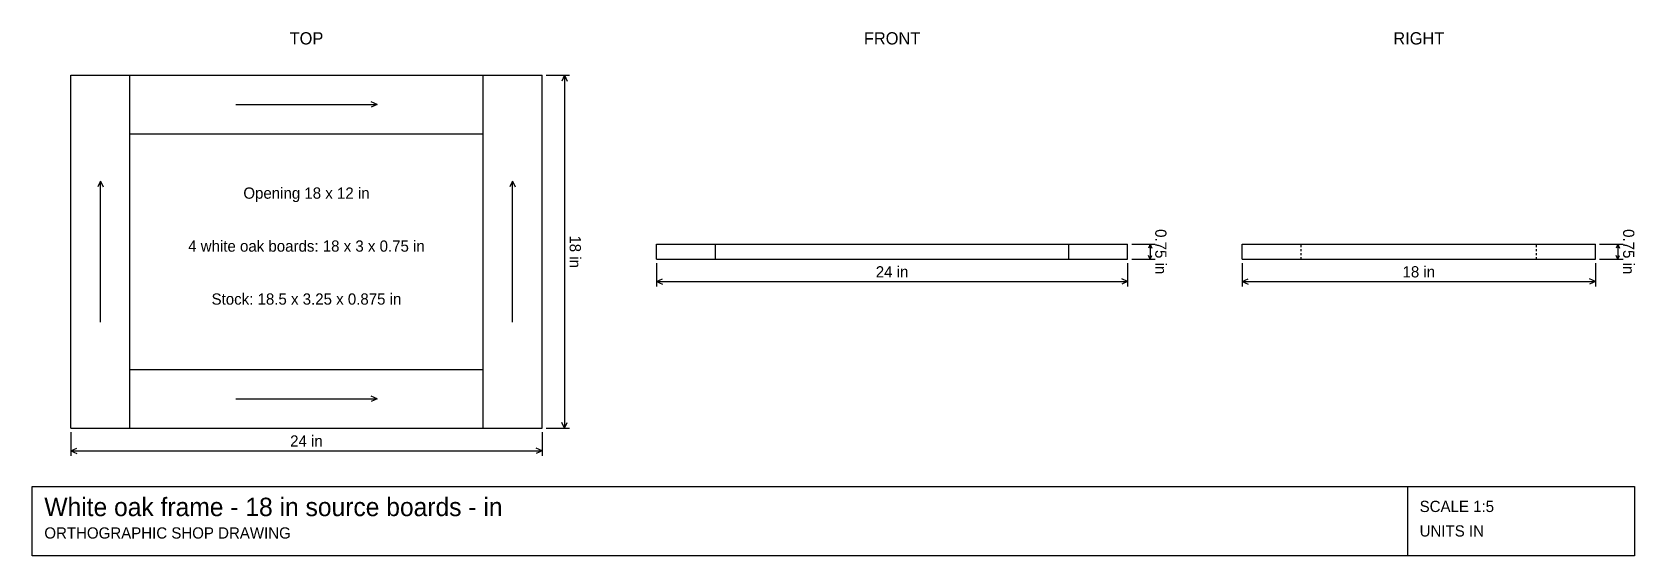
# Model space of a CAD drawing. Header units: inches. Extents: x 1.5 to 83.1, y 1.5 to 28.2.
import ezdxf
from ezdxf.enums import TextEntityAlignment as Align

# ---------------------------------------------------------------- set-up
doc = ezdxf.new("R2010")
doc.units = ezdxf.units.IN
doc.header["$MEASUREMENT"] = 0
doc.linetypes.add('HIDDEN', pattern=[0.125, 0.075, -0.05])
for name, color, linetype in [('ANNOTATION', 7, 'CONTINUOUS'), ('DIMENSION', 3, 'CONTINUOUS'), ('GRAIN', 30, 'CONTINUOUS'), ('HIDDEN', 8, 'HIDDEN'), ('VISIBLE', 7, 'CONTINUOUS')]:
    doc.layers.add(name, color=color, linetype=linetype)

msp = doc.modelspace()

# ---------------------------------------------------------------- linework, layer by layer
at = {"layer": 'ANNOTATION'}
for p, q in [((1.458333, 1.458333), (1.458333, 5)), ((1.458333, 5), (83.083333, 5)), ((71.520833, 5), (71.520833, 1.458333)), ((83.083333, 5), (83.083333, 1.458333)), ((83.083333, 1.458333), (1.458333, 1.458333))]:
    msp.add_line(p, q, dxfattribs=at)
at = {"layer": 'DIMENSION'}
for p, q in [((27.645833, 25.96875), (28.84375, 25.96875)), ((28.583333, 25.96875), (28.448333, 25.66875)), ((28.583333, 25.96875), (28.583333, 7.96875)), ((28.583333, 25.96875), (28.718333, 25.66875)), ((57.479167, 17.34375), (58.677083, 17.34375)), ((58.416667, 17.34375), (58.332292, 17.15625)), ((58.416667, 17.34375), (58.416667, 16.59375)), ((58.416667, 17.34375), (58.501042, 17.15625)), ((81.3125, 17.34375), (82.510417, 17.34375)), ((82.25, 17.34375), (82.165625, 17.15625)), ((82.25, 17.34375), (82.25, 16.59375)), ((82.25, 17.34375), (82.334375, 17.15625)), ((33.270833, 16.385417), (33.270833, 15.1875)), ((57.270833, 16.385417), (57.270833, 15.1875)), ((57.479167, 16.59375), (58.677083, 16.59375)), ((58.416667, 16.59375), (58.332292, 16.78125)), ((58.416667, 16.59375), (58.501042, 16.78125)), ((63.104167, 16.385417), (63.104167, 15.1875)), ((81.104167, 16.385417), (81.104167, 15.1875)), ((81.3125, 16.59375), (82.510417, 16.59375)), ((82.25, 16.59375), (82.165625, 16.78125)), ((82.25, 16.59375), (82.334375, 16.78125)), ((33.270833, 15.447917), (33.570833, 15.582917)), ((57.270833, 15.447917), (56.970833, 15.582917)), ((63.104167, 15.447917), (63.404167, 15.582917)), ((81.104167, 15.447917), (80.804167, 15.582917)), ((33.270833, 15.447917), (57.270833, 15.447917)), ((33.270833, 15.447917), (33.570833, 15.312917)), ((57.270833, 15.447917), (56.970833, 15.312917)), ((63.104167, 15.447917), (81.104167, 15.447917)), ((63.104167, 15.447917), (63.404167, 15.312917)), ((81.104167, 15.447917), (80.804167, 15.312917)), ((28.583333, 7.96875), (28.448333, 8.26875)), ((28.583333, 7.96875), (28.718333, 8.26875)), ((3.4375, 7.760417), (3.4375, 6.5625)), ((27.4375, 7.760417), (27.4375, 6.5625)), ((27.645833, 7.96875), (28.84375, 7.96875)), ((3.4375, 6.822917), (3.7375, 6.957917)), ((3.4375, 6.822917), (27.4375, 6.822917)), ((3.4375, 6.822917), (3.7375, 6.687917)), ((27.4375, 6.822917), (27.1375, 6.957917)), ((27.4375, 6.822917), (27.1375, 6.687917))]:
    msp.add_line(p, q, dxfattribs=at)
at = {"layer": 'GRAIN'}
for p, q in [((19.0375, 24.46875), (18.7375, 24.60375)), ((11.8375, 24.46875), (19.0375, 24.46875)), ((19.0375, 24.46875), (18.7375, 24.33375)), ((4.9375, 20.56875), (4.8025, 20.26875)), ((4.9375, 13.36875), (4.9375, 20.56875)), ((4.9375, 20.56875), (5.0725, 20.26875)), ((25.9375, 20.56875), (25.8025, 20.26875)), ((25.9375, 13.36875), (25.9375, 20.56875)), ((25.9375, 20.56875), (26.0725, 20.26875)), ((11.8375, 9.46875), (19.0375, 9.46875)), ((19.0375, 9.46875), (18.7375, 9.60375)), ((19.0375, 9.46875), (18.7375, 9.33375))]:
    msp.add_line(p, q, dxfattribs=at)
at = {"layer": 'HIDDEN'}
for p, q in [((66.104167, 16.59375), (66.104167, 17.34375)), ((78.104167, 16.59375), (78.104167, 17.34375))]:
    msp.add_line(p, q, dxfattribs=at)
at = {"layer": 'VISIBLE'}
for p, q in [((3.4375, 7.96875), (3.4375, 25.96875)), ((3.4375, 25.96875), (6.4375, 25.96875)), ((6.4375, 22.96875), (6.4375, 25.96875)), ((6.4375, 25.96875), (24.4375, 25.96875)), ((24.4375, 22.96875), (24.4375, 25.96875)), ((24.4375, 25.96875), (27.4375, 25.96875)), ((27.4375, 7.96875), (27.4375, 25.96875)), ((6.4375, 10.96875), (6.4375, 22.96875)), ((6.4375, 22.96875), (24.4375, 22.96875)), ((24.4375, 10.96875), (24.4375, 22.96875)), ((33.270833, 16.59375), (33.270833, 17.34375)), ((33.270833, 17.34375), (36.270833, 17.34375)), ((36.270833, 16.59375), (36.270833, 17.34375)), ((36.270833, 17.34375), (54.270833, 17.34375)), ((54.270833, 16.59375), (54.270833, 17.34375)), ((54.270833, 17.34375), (57.270833, 17.34375)), ((57.270833, 16.59375), (57.270833, 17.34375)), ((63.104167, 16.59375), (63.104167, 17.34375)), ((63.104167, 17.34375), (66.104167, 17.34375)), ((66.104167, 17.34375), (78.104167, 17.34375)), ((78.104167, 17.34375), (81.104167, 17.34375)), ((81.104167, 16.59375), (81.104167, 17.34375)), ((33.270833, 16.59375), (36.270833, 16.59375)), ((36.270833, 16.59375), (54.270833, 16.59375)), ((54.270833, 16.59375), (57.270833, 16.59375)), ((63.104167, 16.59375), (66.104167, 16.59375)), ((66.104167, 16.59375), (78.104167, 16.59375)), ((78.104167, 16.59375), (81.104167, 16.59375)), ((6.4375, 7.96875), (6.4375, 10.96875)), ((6.4375, 10.96875), (24.4375, 10.96875)), ((24.4375, 7.96875), (24.4375, 10.96875)), ((3.4375, 7.96875), (6.4375, 7.96875)), ((6.4375, 7.96875), (24.4375, 7.96875)), ((24.4375, 7.96875), (27.4375, 7.96875))]:
    msp.add_line(p, q, dxfattribs=at)

# ---------------------------------------------------------------- texts
at = {"layer": 'ANNOTATION'}
for s, p in [('TOP', (15.4375, 27.53125)), ('FRONT', (45.270833, 27.53125)), ('RIGHT', (72.104167, 27.53125))]:
    msp.add_text(s, height=0.625, dxfattribs=at).set_placement(p, align=Align.CENTER)
for s, height, p in [('White oak frame - 18 in source boards - in', 0.9375, (2.083333, 3.489583)), ('SCALE 1:5', 0.572917, (72.145833, 3.697917)), ('ORTHOGRAPHIC SHOP DRAWING', 0.572917, (2.083333, 2.34375)), ('UNITS IN', 0.572917, (72.145833, 2.447917))]:
    msp.add_text(s, height=height, dxfattribs=at).set_placement(p)
at = {"layer": 'DIMENSION'}
for s, p in [('Opening 18 x 12 in', (15.4375, 19.66875)), ('4 white oak boards: 18 x 3 x 0.75 in', (15.4375, 16.96875)), ('24 in', (45.270833, 15.65625)), ('18 in', (72.104167, 15.65625)), ('Stock: 18.5 x 3.25 x 0.875 in', (15.4375, 14.26875)), ('24 in', (15.4375, 7.03125))]:
    msp.add_text(s, height=0.572917, dxfattribs=at).set_placement(p, align=Align.CENTER)
for s, p in [('0.75 in', (58.677083, 16.96875)), ('0.75 in', (82.510417, 16.96875)), ('18 in', (28.84375, 16.96875))]:
    msp.add_text(s, height=0.572917, rotation=-90, dxfattribs=at).set_placement(p, align=Align.CENTER)

doc.saveas('drawing.dxf')
